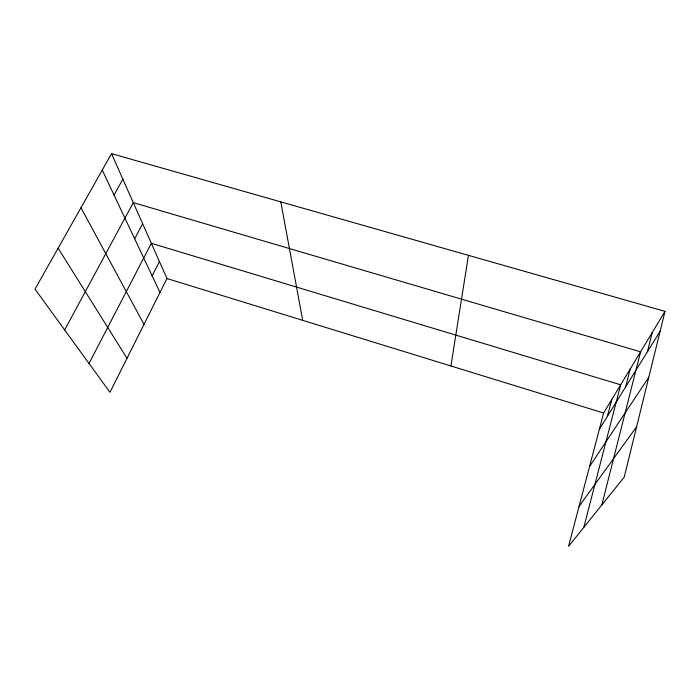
<?xml version="1.0" encoding="UTF-8"?>
<svg xmlns="http://www.w3.org/2000/svg" width="700" height="700" viewBox="0 0 700 700"><rect width="100%" height="100%" fill="white"/><g stroke="black" fill="none" stroke-linecap="round" stroke-linejoin="round"><path stroke-width="1.05" d="M450.923 365.986L468.449 255.351M665 311.36L624.234 477.111L568.549 546.359L603.636 413.017L665 311.36L111.527 153.641L35 289.118L109.97 392.289L166.985 278.547L111.527 153.641M647.439 351.715L652.234 332.509M601.834 504.963L640.587 351.803L133.28 202.633L64.663 329.945M625.634 386.89L630.219 368.979M583.8 527.389L620.664 384.808L151.34 243.303L89.031 363.475M607.442 416.238L611.826 399.446M152.136 275.844L159.434 261.529M134.671 238.805L142.643 223.72M114.065 195.09L122.85 179.148M599.349 429.301L660.1 331.284M589.549 466.559L648.804 377.204M579.084 506.336L636.624 426.729M166.985 278.547L603.636 413.017M58.117 248.185L127.024 358.277M80.964 207.742L144.016 324.371M102.252 170.056L159.994 292.504M280.787 201.871L302.715 320.346"/></g></svg>
